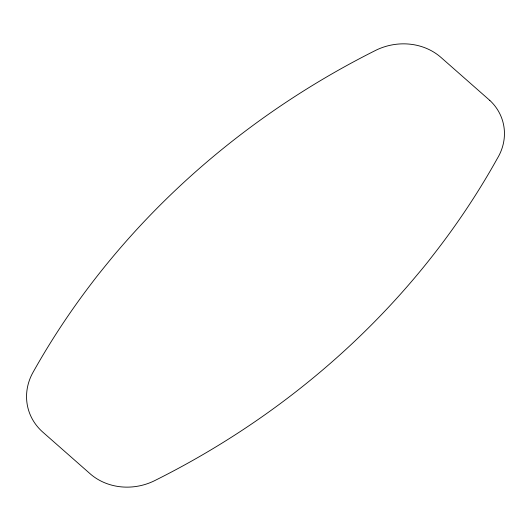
<?xml version="1.0" encoding="UTF-8"?>
<svg xmlns="http://www.w3.org/2000/svg" width="531" height="531" viewBox="0 0 531 531"><rect width="100%" height="100%" fill="white"/><g stroke="black" fill="none" stroke-linecap="round" stroke-linejoin="round"><path stroke-width="0.8" d="M489.814 100.399L440.976 57.428A56.91 51.195 -14.5 0 0 376.433 49.987A783.763 705.042 -14.5 0 0 32.451 373.373A57.255 51.507 -14.5 0 0 42.865 432.181L90.894 474.435A56.186 50.545 -14.5 0 0 155.756 480.09A778.877 700.648 -14.5 0 0 497.242 158.623A54.952 49.429 -14.5 0 0 489.814 100.399"/></g></svg>
